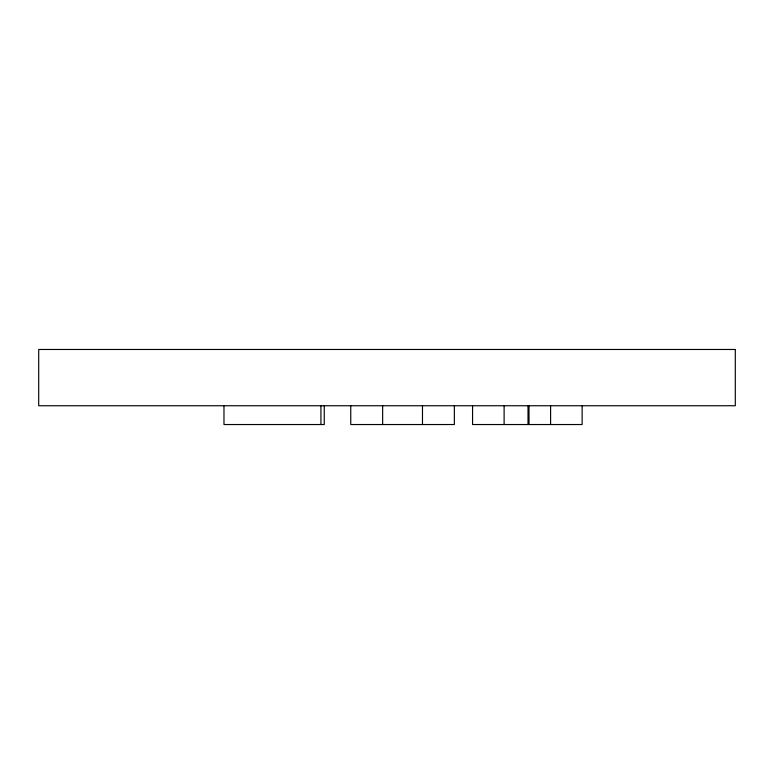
<?xml version="1.0" encoding="UTF-8"?>
<svg xmlns="http://www.w3.org/2000/svg" width="774" height="774" viewBox="0 0 774 774"><rect width="100%" height="100%" fill="white"/><g stroke="black" fill="none" stroke-linecap="round" stroke-linejoin="round"><path stroke-width="1.16" d="M582.135 405.74L582.135 424.529L472.566 424.529L472.566 405.74M550.595 405.74L550.595 424.529M529.01 405.74L529.01 424.529M528.013 405.74L528.013 424.529M504.116 405.74L504.116 424.529M454.357 405.74L454.357 424.529L350.757 424.529L350.757 405.74M422.478 405.74L422.478 424.529M382.637 405.74L382.637 424.529M324.258 405.74L324.258 424.529L223.976 424.529L223.976 405.74M320.929 405.74L320.929 424.529M735.3 349.471L38.7 349.471L38.7 405.74L735.3 405.74L735.3 349.471"/></g></svg>
